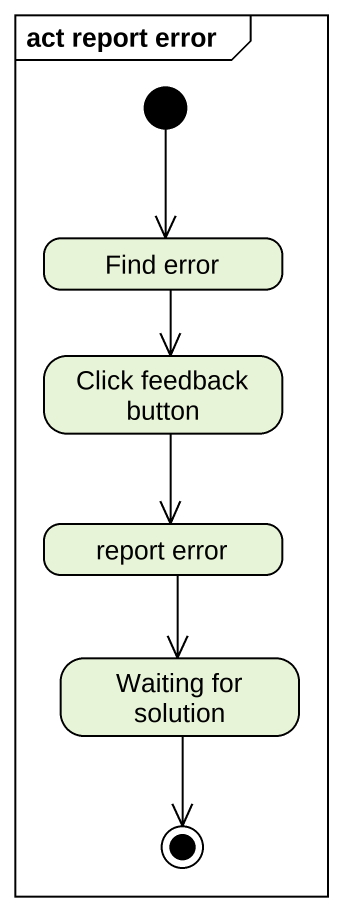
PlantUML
@startuml
mainframe act report error
hide empty description
state "Find error" as Find_error
state "Click feedback button" as Click_feedback_button
state "report error" as report_error
state "Waiting for solution" as Waiting_for_solution
[*] --> Find_error
Find_error --> Click_feedback_button
Click_feedback_button --> report_error
report_error --> Waiting_for_solution
Waiting_for_solution --> [*]
@enduml
